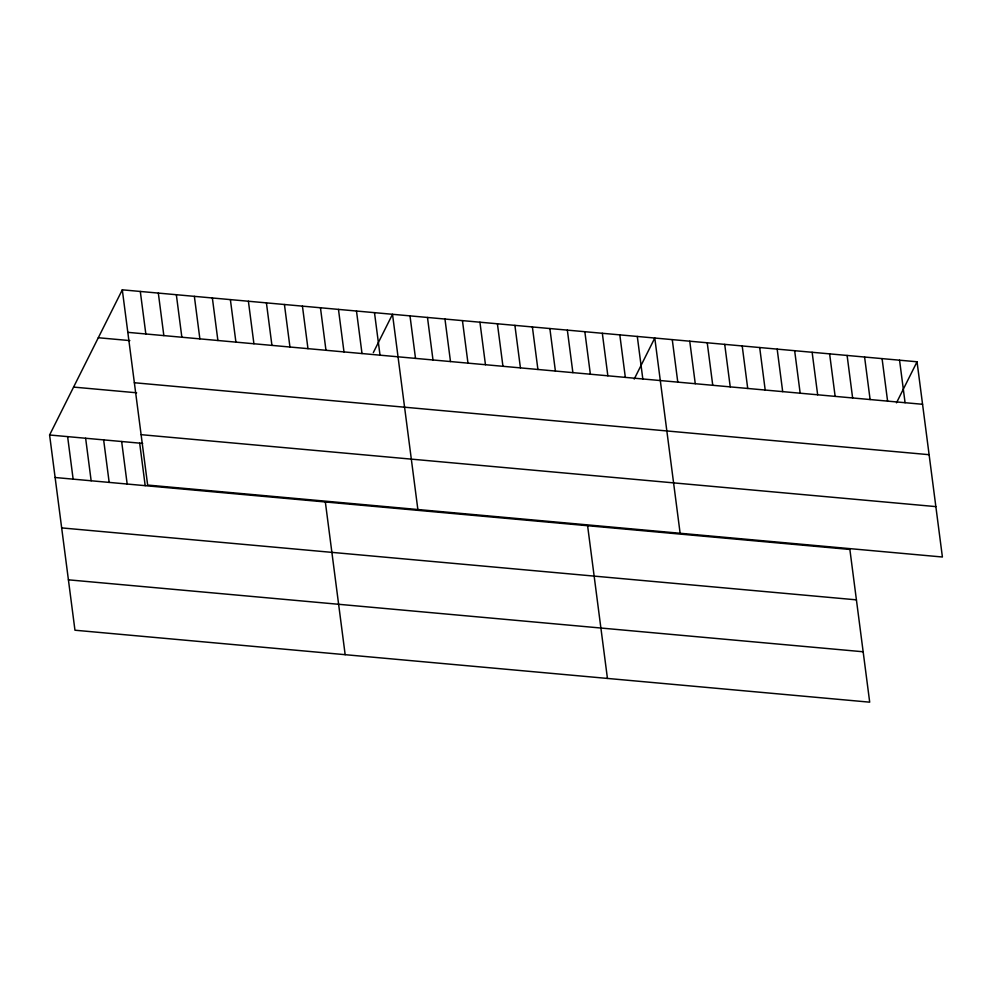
<?xml version="1.0" encoding="UTF-8"?>
<svg xmlns="http://www.w3.org/2000/svg" width="992" height="992" viewBox="0 0 992 992"><rect width="100%" height="100%" fill="white"/><g stroke="black" fill="none" stroke-linecap="round" stroke-linejoin="round"><path stroke-width="1.49" d="M55.118 477.512L849.871 549.456L869.699 702.175L74.958 630.218L49.6 434.992L122.301 289.825L917.042 361.782L942.4 557.008L147.647 485.063L122.301 289.825M373.314 352.619L392.51 314.29L417.868 509.528M634.21 379.093L654.782 338.036L680.128 533.262M896.483 402.839L917.042 361.782M127.819 332.345L922.56 404.29M98.307 337.739L129.828 340.591M134.366 382.738L929.107 454.696M73.594 387.091L136.636 392.795M141.112 434.67L935.853 506.614M49.6 434.992L142.674 443.412M61.665 527.905L856.418 599.85M68.411 579.824L863.164 651.769M899.558 360.195L905.076 402.715M882.074 358.608L887.592 401.128M864.59 357.033L870.108 399.54M847.106 355.446L852.624 397.966M829.622 353.859L835.14 396.378M812.138 352.284L817.656 394.804M794.654 350.697L800.172 393.216M777.17 349.122L782.688 391.629M759.686 347.535L765.204 390.054M742.202 345.948L747.72 388.467M724.718 344.373L730.236 386.88M707.234 342.786L712.752 385.305M689.75 341.198L695.268 383.718M672.266 339.624L677.784 382.131M637.298 336.449L642.816 378.969M619.814 334.874L625.332 377.382M602.33 333.287L607.848 375.807M584.834 331.7L590.364 374.22M567.35 330.125L572.88 372.632M587.599 525.71L607.439 678.429M549.866 328.538L555.396 371.058M532.382 326.951L537.912 369.47M514.898 325.376L520.428 367.883M497.414 323.789L502.944 366.308M479.93 322.202L485.46 364.721M462.446 320.627L467.976 363.134M444.962 319.04L450.492 361.559M427.478 317.465L432.996 359.972M409.994 315.878L415.512 358.397M374.492 312.666L380.023 355.173M356.488 311.029L362.006 353.549M338.47 309.405L343.988 351.912M320.453 307.768L325.971 350.288M302.436 306.144L307.966 348.651M325.339 501.964L345.166 654.683M284.431 304.507L289.949 347.026M266.414 302.882L271.932 345.39M248.397 301.246L253.915 343.765M230.38 299.621L235.91 342.128M212.362 297.984L217.893 340.504M194.358 296.36L199.876 338.867M176.34 294.723L181.858 337.243M158.323 293.086L163.841 335.606M140.306 291.462L145.836 333.982M139.674 443.139L145.192 485.658M121.656 441.514L127.174 484.034M103.639 439.878L109.17 482.397M85.634 438.253L91.152 480.773M67.617 436.616L73.135 479.136"/></g></svg>
